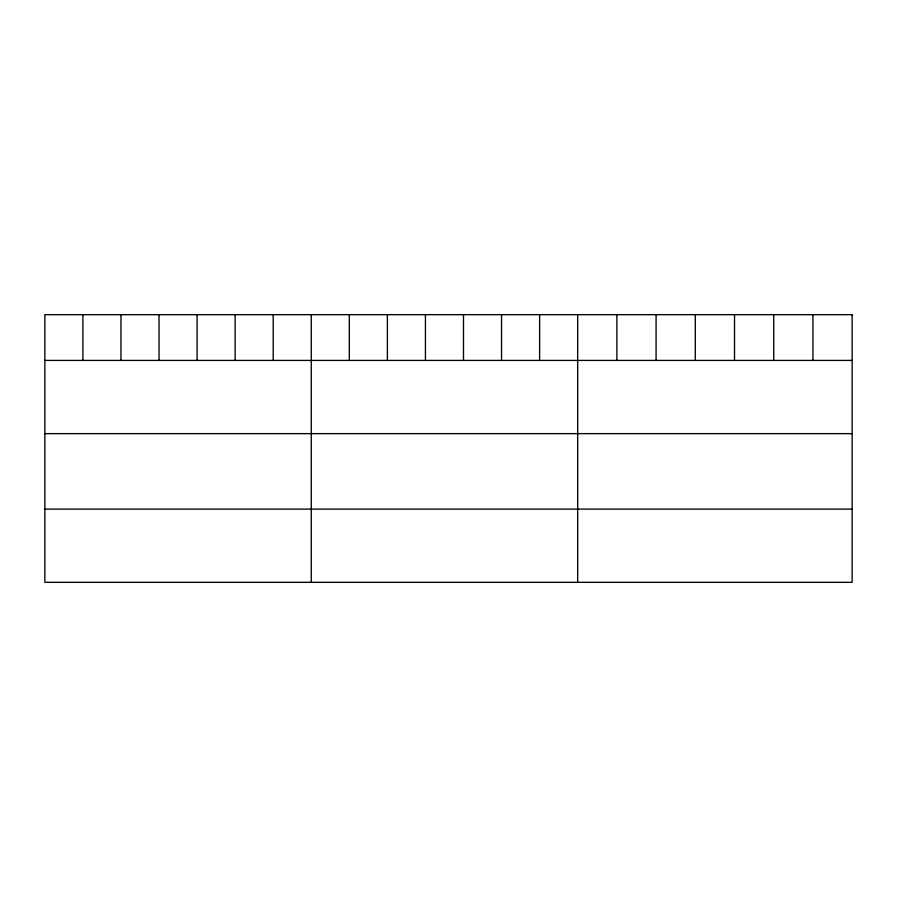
<?xml version="1.0" encoding="UTF-8"?>
<svg xmlns="http://www.w3.org/2000/svg" width="897" height="897" viewBox="0 0 897 897"><rect width="100%" height="100%" fill="white"/><g stroke="black" fill="none" stroke-linecap="round" stroke-linejoin="round"><path stroke-width="1.35" d="M44.85 360.415L852.15 360.415M44.85 433.643L852.15 433.643M44.85 509.104L852.15 509.104M812.94 314.668L812.94 360.415M773.73 314.668L773.73 360.415M734.52 314.668L734.52 360.415M695.298 314.668L695.298 360.415M656.088 314.668L656.088 360.415M616.878 314.668L616.878 360.415M577.668 314.668L577.668 582.332M539.613 314.668L539.613 360.415M501.546 314.668L501.546 360.415M463.491 314.668L463.491 360.415M425.436 314.668L425.436 360.415M387.381 314.668L387.381 360.415M349.314 314.668L349.314 360.415M311.259 314.668L311.259 582.332M273.204 314.668L273.204 360.415M235.137 314.668L235.137 360.415M197.082 314.668L197.082 360.415M159.027 314.668L159.027 360.415M120.972 314.668L120.972 360.415M82.905 314.668L82.905 360.415M852.15 314.668L44.85 314.668L44.85 582.332L852.15 582.332L852.15 314.668"/></g></svg>
